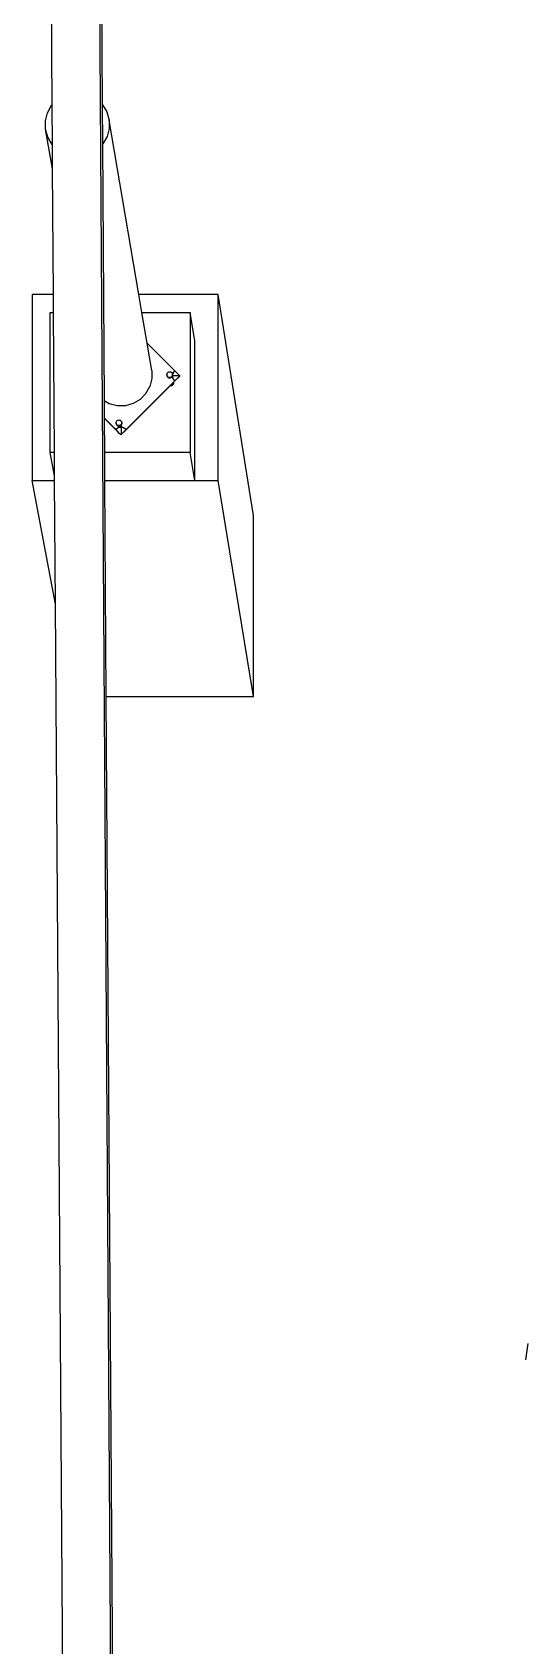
# Model space of a CAD drawing. Extents: x -1616 to 1629, y -1713 to 1708.
# Drawn here: x -213.5 to -140.6, y 963 to 1200.2 of the extents above; entities that cross this region are included whole.
import ezdxf

# ---------------------------------------------------------------- set-up
doc = ezdxf.new("R2010")
doc.units = 0
doc.header["$MEASUREMENT"] = 0
doc.layers.get('0').update_dxf_attribs({"linetype": 'CONTINUOUS'})

msp = doc.modelspace()

# ---------------------------------------------------------------- linework, layer by layer
for p, q in [((-200.1, 666.84), (-206.89, 1707.98)), ((-210.61, 1189.52), (-213.1, 1558.4)), ((-204.53, 1384.53), (-203.26, 1189.59)), ((-211.3, 1188.36), (-210.7, 1189.44)), ((-210.7, 1189.44), (-210.61, 1189.52)), ((-210.57, 1183.63), (-210.61, 1189.52)), ((-203.26, 1189.59), (-203.2, 1189.53)), ((-203.26, 1189.59), (-203.22, 1183.68)), ((-203.2, 1189.53), (-202.57, 1188.47)), ((-202.57, 1188.47), (-202.24, 1187.28)), ((-211.61, 1187.16), (-211.3, 1188.36)), ((-211.59, 1185.93), (-211.61, 1187.16)), ((-202.22, 1186.05), (-202.52, 1184.85)), ((-202.24, 1187.28), (-202.22, 1186.05)), ((-197.87, 1161.64), (-202.24, 1187.28)), ((-211.26, 1184.74), (-211.59, 1185.93)), ((-210.55, 1180.08), (-211.59, 1185.93)), ((-210.63, 1183.68), (-211.26, 1184.74)), ((-210.57, 1183.63), (-210.63, 1183.68)), ((-203.13, 1183.77), (-203.22, 1183.68)), ((-203.22, 1183.68), (-202.98, 1145.99)), ((-202.52, 1184.85), (-203.13, 1183.77)), ((-210.55, 1180.08), (-210.57, 1183.63)), ((-210.42, 1161.64), (-210.55, 1180.08)), ((-210.42, 1161.64), (-213.54, 1161.64)), ((-213.54, 1161.64), (-213.54, 1134.29)), ((-210.41, 1158.97), (-210.42, 1161.64)), ((-186.18, 1161.64), (-197.87, 1161.64)), ((-197.41, 1158.97), (-197.87, 1161.64)), ((-186.18, 1134.29), (-186.18, 1161.64)), ((-180.97, 1129.14), (-186.18, 1161.64)), ((-210.88, 1158.97), (-210.41, 1158.97)), ((-210.88, 1138.38), (-210.88, 1158.97)), ((-210.27, 1138.38), (-210.41, 1158.97)), ((-197.41, 1158.97), (-190.29, 1158.97)), ((-196.65, 1154.48), (-197.41, 1158.97)), ((-190.29, 1158.97), (-190.29, 1138.38)), ((-189.6, 1154.8), (-190.29, 1158.97)), ((-196.65, 1154.48), (-192.61, 1150.44)), ((-195.96, 1150.46), (-196.65, 1154.48)), ((-189.6, 1134.29), (-189.6, 1154.8)), ((-195.96, 1150.46), (-195.95, 1149.27)), ((-192.61, 1150.44), (-192.78, 1150.21)), ((-192.61, 1150.44), (-191.84, 1149.67)), ((-192.61, 1148.91), (-199.73, 1141.78)), ((-193.22, 1148.26), (-199.73, 1141.75)), ((-196.83, 1147.07), (-196.24, 1148.11)), ((-195.95, 1149.27), (-196.24, 1148.11)), ((-193.73, 1149.84), (-193.71, 1149.95)), ((-193.71, 1149.74), (-193.73, 1149.84)), ((-193.72, 1149.83), (-193.73, 1149.79)), ((-193.73, 1149.79), (-193.72, 1149.68)), ((-193.72, 1149.68), (-193.67, 1149.57)), ((-193.71, 1149.95), (-193.67, 1150.05)), ((-193.7, 1149.68), (-193.71, 1149.74)), ((-193.71, 1149.73), (-193.71, 1149.74)), ((-193.7, 1149.68), (-193.71, 1149.73)), ((-193.67, 1149.64), (-193.71, 1149.73)), ((-193.66, 1149.58), (-193.7, 1149.68)), ((-193.67, 1150.05), (-193.6, 1150.14)), ((-193.6, 1149.55), (-193.67, 1149.64)), ((-193.67, 1149.57), (-193.61, 1149.49)), ((-193.6, 1149.51), (-193.66, 1149.58)), ((-193.62, 1149.49), (-193.61, 1149.49)), ((-193.61, 1149.49), (-193.62, 1149.49)), ((-193.6, 1149.51), (-193.61, 1149.49)), ((-193.61, 1149.49), (-193.53, 1149.43)), ((-193.61, 1149.49), (-193.61, 1149.49)), ((-193.61, 1149.49), (-193.61, 1149.48)), ((-193.61, 1149.48), (-193.52, 1149.42)), ((-193.6, 1150.14), (-193.52, 1150.2)), ((-193.58, 1149.53), (-193.6, 1149.55)), ((-193.58, 1149.53), (-193.6, 1149.51)), ((-193.6, 1149.49), (-193.6, 1149.51)), ((-193.51, 1149.43), (-193.6, 1149.49)), ((-193.52, 1149.49), (-193.58, 1149.53)), ((-193.53, 1149.43), (-193.42, 1149.38)), ((-193.52, 1150.2), (-193.42, 1150.24)), ((-193.42, 1149.44), (-193.52, 1149.49)), ((-193.52, 1149.42), (-193.41, 1149.37)), ((-193.41, 1149.39), (-193.51, 1149.43)), ((-193.42, 1150.24), (-193.31, 1150.26)), ((-193.31, 1149.43), (-193.42, 1149.44)), ((-193.42, 1149.38), (-193.31, 1149.37)), ((-193.3, 1149.37), (-193.41, 1149.39)), ((-193.41, 1149.37), (-193.3, 1149.36)), ((-193.31, 1150.26), (-193.21, 1150.24)), ((-193.21, 1149.44), (-193.31, 1149.43)), ((-193.31, 1149.37), (-193.3, 1149.37)), ((-193.3, 1149.37), (-193.3, 1149.43)), ((-193.2, 1149.39), (-193.3, 1149.37)), ((-193.3, 1149.37), (-193.2, 1149.38)), ((-193.3, 1149.37), (-193.3, 1149.37)), ((-193.3, 1149.36), (-193.19, 1149.37)), ((-193.3, 1149.36), (-193.3, 1149.37)), ((-192.71, 1148.77), (-193.22, 1148.26)), ((-193.22, 1148.26), (-193.12, 1148.25)), ((-193.21, 1150.24), (-193.11, 1150.2)), ((-193.11, 1149.49), (-193.21, 1149.44)), ((-193.1, 1149.43), (-193.2, 1149.39)), ((-193.2, 1149.38), (-193.2, 1149.39)), ((-193.19, 1149.37), (-193.09, 1149.42)), ((-193.12, 1148.25), (-193.01, 1148.27)), ((-193.11, 1150.2), (-193.02, 1150.14)), ((-193.02, 1149.55), (-193.11, 1149.49)), ((-193.1, 1149.43), (-193.01, 1149.49)), ((-193.09, 1149.42), (-193, 1149.48)), ((-193.02, 1150.14), (-192.95, 1150.05)), ((-192.95, 1149.64), (-193.02, 1149.55)), ((-192.94, 1149.58), (-193.01, 1149.49)), ((-193.01, 1148.27), (-192.91, 1148.31)), ((-193, 1149.48), (-192.93, 1149.57)), ((-192.95, 1150.05), (-192.91, 1149.95)), ((-192.91, 1149.74), (-192.95, 1149.64)), ((-192.92, 1149.64), (-192.94, 1149.58)), ((-192.93, 1150), (-192.93, 1150)), ((-192.89, 1149.9), (-192.93, 1150)), ((-192.93, 1149.57), (-192.89, 1149.67)), ((-192.91, 1149.74), (-192.92, 1149.67)), ((-192.92, 1149.67), (-192.92, 1149.64)), ((-192.9, 1149.67), (-192.92, 1149.64)), ((-192.9, 1149.67), (-192.92, 1149.67)), ((-192.92, 1149.64), (-192.88, 1149.39)), ((-192.91, 1149.95), (-192.91, 1149.93)), ((-192.9, 1149.91), (-192.91, 1149.93)), ((-192.91, 1149.93), (-192.9, 1149.84)), ((-192.9, 1149.89), (-192.91, 1149.93)), ((-192.9, 1149.84), (-192.91, 1149.74)), ((-192.91, 1148.31), (-192.82, 1148.38)), ((-192.89, 1149.87), (-192.9, 1149.91)), ((-192.9, 1149.89), (-192.9, 1149.85)), ((-192.89, 1149.87), (-192.9, 1149.85)), ((-192.9, 1149.85), (-192.89, 1149.79)), ((-192.9, 1149.69), (-192.88, 1149.8)), ((-192.89, 1149.79), (-192.9, 1149.68)), ((-192.9, 1149.68), (-192.9, 1149.69)), ((-192.9, 1149.68), (-192.9, 1149.67)), ((-192.89, 1149.67), (-192.9, 1149.67)), ((-192.88, 1149.95), (-192.89, 1149.87)), ((-192.87, 1149.79), (-192.89, 1149.9)), ((-192.88, 1149.8), (-192.89, 1149.87)), ((-192.89, 1149.68), (-192.87, 1149.79)), ((-192.89, 1149.67), (-192.89, 1149.68)), ((-191.84, 1149.67), (-192.89, 1149.67)), ((-192.78, 1150.21), (-192.88, 1149.95)), ((-192.88, 1149.39), (-192.78, 1149.13)), ((-192.82, 1148.38), (-192.75, 1148.46)), ((-192.78, 1149.13), (-192.61, 1148.91)), ((-192.75, 1148.46), (-192.71, 1148.57)), ((-192.6, 1148.88), (-192.71, 1148.77)), ((-192.7, 1148.68), (-192.71, 1148.77)), ((-192.71, 1148.57), (-192.7, 1148.68)), ((-191.84, 1149.67), (-192.61, 1148.91)), ((-192.6, 1148.88), (-192.61, 1148.91)), ((-191.84, 1149.64), (-192.6, 1148.88)), ((-191.84, 1149.64), (-191.84, 1149.67)), ((-202.2, 1145.56), (-202.98, 1145.99)), ((-202.98, 1145.99), (-202.96, 1143.48)), ((-197.66, 1146.21), (-198.69, 1145.6)), ((-196.83, 1147.07), (-197.66, 1146.21)), ((-201.26, 1141.78), (-202.96, 1143.48)), ((-202.96, 1143.48), (-202.96, 1143.46)), ((-201.26, 1141.75), (-202.96, 1143.46)), ((-202.96, 1143.46), (-202.93, 1138.38)), ((-201.04, 1145.26), (-202.2, 1145.56)), ((-199.84, 1145.28), (-201.04, 1145.26)), ((-198.69, 1145.6), (-199.84, 1145.28)), ((-201.04, 1141.95), (-201.26, 1141.78)), ((-201.26, 1141.75), (-201.26, 1141.78)), ((-200.5, 1141.02), (-201.26, 1141.78)), ((-200.99, 1141.49), (-201.26, 1141.75)), ((-201.2, 1142.77), (-201.19, 1142.88)), ((-201.2, 1142.76), (-201.2, 1142.77)), ((-201.2, 1142.76), (-201.2, 1142.71)), ((-201.19, 1142.66), (-201.2, 1142.76)), ((-201.2, 1142.71), (-201.19, 1142.6)), ((-201.19, 1142.88), (-201.14, 1142.98)), ((-201.18, 1142.6), (-201.19, 1142.66)), ((-201.18, 1142.65), (-201.19, 1142.66)), ((-201.19, 1142.6), (-201.15, 1142.5)), ((-201.18, 1142.6), (-201.18, 1142.65)), ((-201.14, 1142.56), (-201.18, 1142.65)), ((-201.13, 1142.5), (-201.18, 1142.6)), ((-201.15, 1142.5), (-201.08, 1142.41)), ((-201.14, 1142.98), (-201.08, 1143.06)), ((-201.08, 1142.48), (-201.14, 1142.56)), ((-201.07, 1142.42), (-201.13, 1142.5)), ((-201.08, 1143.06), (-200.99, 1143.13)), ((-200.99, 1142.41), (-201.08, 1142.48)), ((-201.08, 1142.41), (-200.99, 1142.34)), ((-200.98, 1142.35), (-201.07, 1142.42)), ((-200.78, 1142.06), (-201.04, 1141.95)), ((-200.99, 1143.13), (-200.89, 1143.17)), ((-200.89, 1142.37), (-200.99, 1142.41)), ((-200.99, 1142.34), (-200.89, 1142.3)), ((-200.99, 1141.49), (-200.95, 1141.39)), ((-200.99, 1141.49), (-200.99, 1141.49)), ((-200.69, 1141.19), (-200.99, 1141.49)), ((-200.88, 1142.31), (-200.98, 1142.35)), ((-200.95, 1141.39), (-200.88, 1141.3)), ((-200.89, 1143.17), (-200.79, 1143.18)), ((-200.79, 1142.35), (-200.89, 1142.37)), ((-200.89, 1142.3), (-200.78, 1142.28)), ((-200.78, 1142.3), (-200.88, 1142.31)), ((-200.88, 1141.3), (-200.79, 1141.23)), ((-200.79, 1143.18), (-200.68, 1143.17)), ((-200.68, 1142.37), (-200.79, 1142.35)), ((-200.79, 1141.23), (-200.69, 1141.19)), ((-200.78, 1142.3), (-200.78, 1142.36)), ((-200.67, 1142.31), (-200.78, 1142.3)), ((-200.78, 1142.28), (-200.67, 1142.3)), ((-200.78, 1142.28), (-200.78, 1142.3)), ((-200.5, 1142.1), (-200.78, 1142.06)), ((-200.69, 1141.19), (-200.69, 1141.19)), ((-200.49, 1140.99), (-200.69, 1141.19)), ((-200.68, 1143.17), (-200.58, 1143.13)), ((-200.58, 1142.41), (-200.68, 1142.37)), ((-200.57, 1142.35), (-200.67, 1142.31)), ((-200.67, 1142.3), (-200.56, 1142.34)), ((-200.58, 1143.13), (-200.49, 1143.06)), ((-200.49, 1142.48), (-200.58, 1142.41)), ((-200.48, 1142.42), (-200.57, 1142.35)), ((-200.56, 1142.34), (-200.47, 1142.41)), ((-200.22, 1142.06), (-200.5, 1142.1)), ((-199.73, 1141.78), (-200.5, 1141.02)), ((-200.49, 1140.99), (-200.5, 1141.02)), ((-200.49, 1143.06), (-200.43, 1142.98)), ((-200.43, 1142.56), (-200.49, 1142.48)), ((-199.73, 1141.75), (-200.49, 1140.99)), ((-200.42, 1142.5), (-200.48, 1142.42)), ((-200.47, 1142.41), (-200.41, 1142.5)), ((-200.47, 1142.41), (-200.47, 1141.02)), ((-200.43, 1142.98), (-200.41, 1142.93)), ((-200.39, 1142.66), (-200.43, 1142.56)), ((-200.38, 1142.6), (-200.42, 1142.5)), ((-200.41, 1142.93), (-200.41, 1142.93)), ((-200.36, 1142.82), (-200.41, 1142.93)), ((-200.41, 1142.93), (-200.39, 1142.88)), ((-200.41, 1142.5), (-200.36, 1142.6)), ((-200.38, 1142.82), (-200.39, 1142.88)), ((-200.39, 1142.88), (-200.38, 1142.83)), ((-200.37, 1142.77), (-200.39, 1142.66)), ((-200.38, 1142.83), (-200.38, 1142.82)), ((-200.38, 1142.83), (-200.37, 1142.77)), ((-200.38, 1142.82), (-200.36, 1142.71)), ((-200.36, 1142.71), (-200.38, 1142.6)), ((-200.35, 1142.71), (-200.36, 1142.82)), ((-200.36, 1142.6), (-200.35, 1142.71)), ((-199.96, 1141.95), (-200.22, 1142.06)), ((-199.73, 1141.78), (-199.96, 1141.95)), ((-199.73, 1141.75), (-199.73, 1141.78)), ((-210.24, 1134.97), (-210.88, 1138.38)), ((-210.27, 1138.38), (-210.88, 1138.38)), ((-210.24, 1134.97), (-210.27, 1138.38)), ((-190.29, 1138.38), (-202.93, 1138.38)), ((-202.93, 1138.38), (-202.9, 1134.29)), ((-189.6, 1134.29), (-190.29, 1138.38)), ((-213.54, 1134.29), (-210.24, 1134.29)), ((-210.12, 1116.12), (-213.54, 1134.29)), ((-210.24, 1134.29), (-210.24, 1134.97)), ((-210.12, 1116.12), (-210.24, 1134.29)), ((-202.9, 1134.29), (-189.6, 1134.29)), ((-202.9, 1134.29), (-202.69, 1102.55)), ((-189.6, 1134.29), (-186.18, 1134.29)), ((-180.97, 1102.55), (-186.18, 1134.29)), ((-180.97, 1102.55), (-180.97, 1129.14)), ((-209.05, 957.62), (-210.12, 1116.12)), ((-202.69, 1102.55), (-180.97, 1102.55)), ((-202.69, 1102.55), (-201.75, 957.55)), ((-140.64, 1007.43), (-140.99, 1005.03))]:
    msp.add_line(p, q)

doc.saveas('drawing.dxf')
